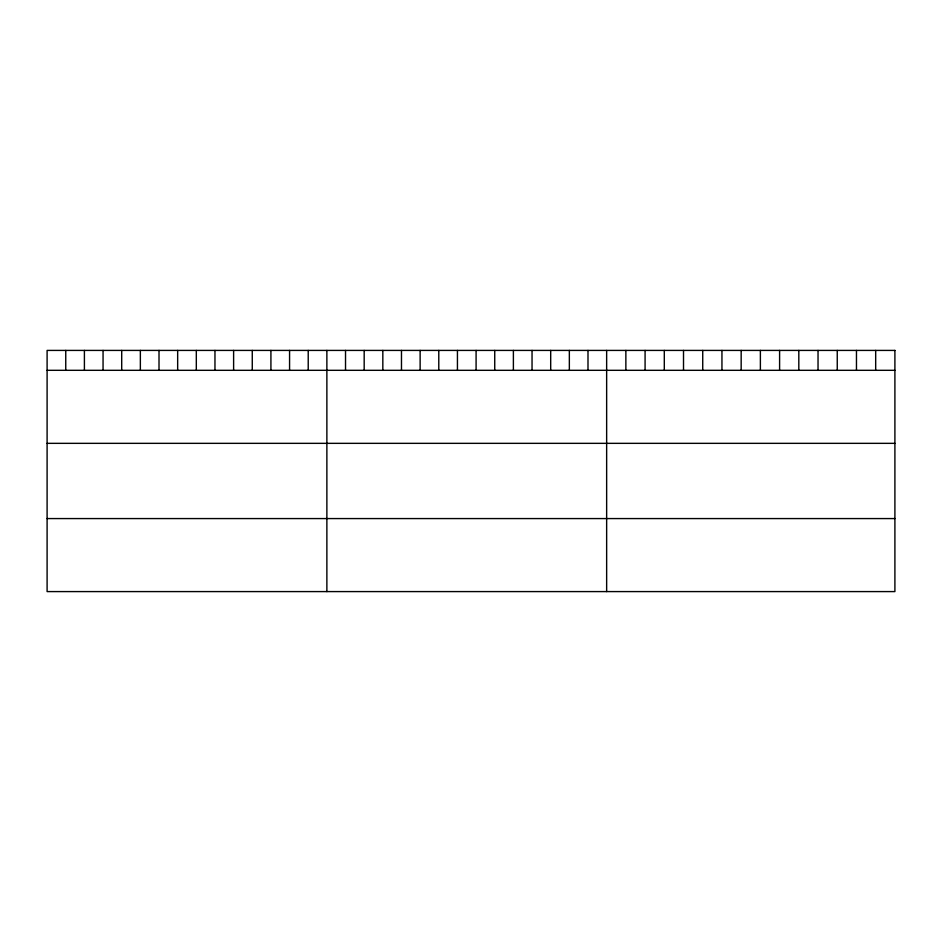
<?xml version="1.0" encoding="UTF-8"?>
<svg xmlns="http://www.w3.org/2000/svg" width="942" height="942" viewBox="0 0 942 942"><rect width="100%" height="100%" fill="white"/><g stroke="black" fill="none" stroke-linecap="round" stroke-linejoin="round"><path stroke-width="1.41" d="M47.1 370.312L894.9 370.312M47.1 443.341L894.9 443.341M47.1 518.571L894.9 518.571M875.683 350.412L875.683 370.312M856.466 350.412L856.466 370.312M837.25 350.412L837.25 370.312M818.033 350.412L818.033 370.312M798.816 350.412L798.816 370.312M779.599 350.412L779.599 370.312M760.382 350.412L760.382 370.312M741.166 350.412L741.166 370.312M721.949 350.412L721.949 370.312M702.732 350.412L702.732 370.312M683.515 350.412L683.515 370.312M664.298 350.412L664.298 370.312M645.082 350.412L645.082 370.312M625.865 350.412L625.865 370.312M606.648 350.412L606.648 591.588M587.996 350.412L587.996 370.312M569.345 350.412L569.345 370.312M550.693 350.412L550.693 370.312M532.042 350.412L532.042 370.312M513.39 350.412L513.39 370.312M494.738 350.412L494.738 370.312M476.087 350.412L476.087 370.312M457.435 350.412L457.435 370.312M438.784 350.412L438.784 370.312M420.132 350.412L420.132 370.312M401.48 350.412L401.48 370.312M382.829 350.412L382.829 370.312M364.177 350.412L364.177 370.312M345.526 350.412L345.526 370.312M326.874 350.412L326.874 591.588M308.222 350.412L308.222 370.312M289.571 350.412L289.571 370.312M270.919 350.412L270.919 370.312M252.268 350.412L252.268 370.312M233.616 350.412L233.616 370.312M214.964 350.412L214.964 370.312M196.313 350.412L196.313 370.312M177.661 350.412L177.661 370.312M159.01 350.412L159.01 370.312M140.358 350.412L140.358 370.312M121.706 350.412L121.706 370.312M103.055 350.412L103.055 370.312M84.403 350.412L84.403 370.312M65.752 350.412L65.752 370.312M894.9 350.412L47.1 350.412L47.1 591.588L894.9 591.588L894.9 350.412"/></g></svg>
